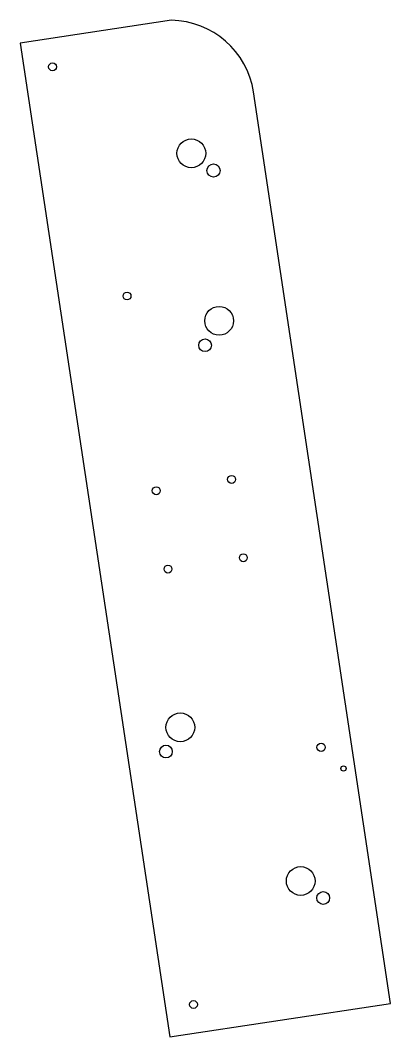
# Model space of a CAD drawing. Header units: inches. Extents: x -5 to 1.6, y -2.7 to 15.2.
import ezdxf

# ---------------------------------------------------------------- set-up
doc = ezdxf.new("R2010")
doc.units = ezdxf.units.IN
doc.header["$MEASUREMENT"] = 0

msp = doc.modelspace()

# ---------------------------------------------------------------- linework, layer by layer
msp.add_lwpolyline([(-0.832, 13.938, 0.364457), (-2.286, 15.204), (-4.954, 14.803), (-2.315, -2.75), (1.589, -2.163)], format="xyb", close=True)
for centre, radius in [((-4.385, 14.383), 0.07), ((-1.933, 12.855), 0.254), ((-1.54, 12.55), 0.116), ((-3.069, 10.334), 0.07), ((-1.441, 9.896), 0.254), ((-1.69, 9.464), 0.113), ((-1.222, 7.094), 0.07), ((-2.553, 6.894), 0.07), ((-1.014, 5.71), 0.07), ((-2.345, 5.51), 0.07), ((-2.127, 2.714), 0.254), ((-2.382, 2.287), 0.113), ((0.36, 2.362), 0.073), ((0.756, 1.987), 0.0469), ((0, 0), 0.254), ((0.397, -0.3), 0.113), ((-1.895, -2.181), 0.07)]:
    msp.add_circle(centre, radius)

doc.saveas('drawing.dxf')
